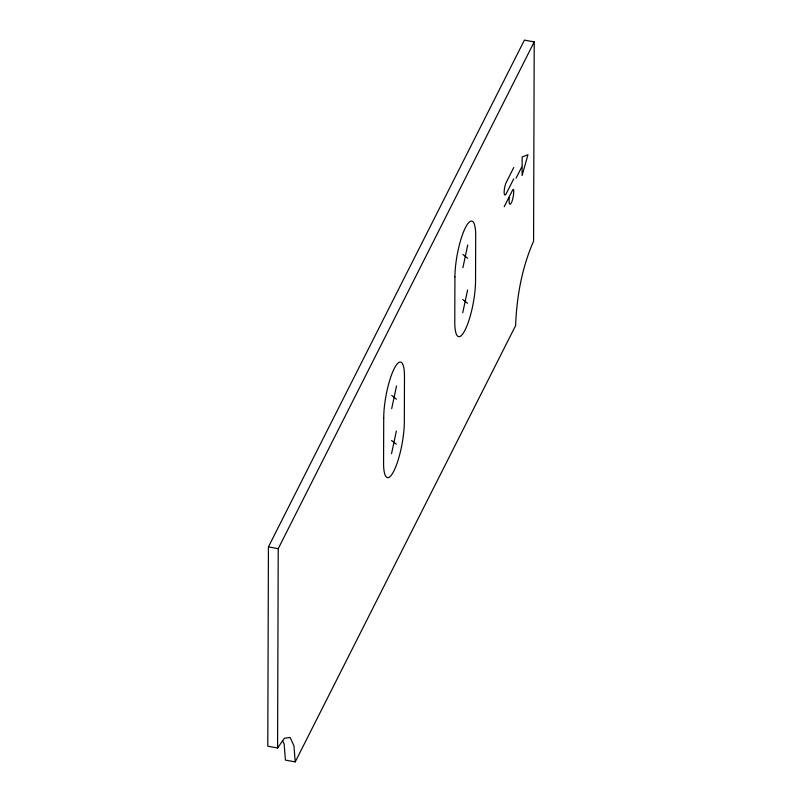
<?xml version="1.0" encoding="UTF-8"?>
<svg xmlns="http://www.w3.org/2000/svg" width="802" height="802" viewBox="0 0 802 802"><rect width="100%" height="100%" fill="white"/><g stroke="black" fill="none" stroke-linecap="round" stroke-linejoin="round"><path stroke-width="1.2" d="M295.226 761.9L515.616 325.602C516.709 296.75 521.871 267.748 533.571 241.222L534.212 41.904L524.418 40.1L268.429 546.884L267.788 746.211L277.582 748.005L284.379 738.261L290.123 737.479L293.933 745.78L295.226 761.9L285.432 760.096L284.129 743.975L282.705 740.868M277.582 748.005L278.224 548.678L534.212 41.904M509.12 197.653L509.11 201.031A7.89 1.815 -79.6 0 0 511.375 202.816A7.89 1.815 -79.6 0 0 513.691 191.969L513.691 191.006A3.84 0.882 -79.6 0 0 512.588 190.144L504.207 206.736M522.142 165.573L522.162 156.951L527.957 154.706L522.102 175.508L522.132 166.225L516.087 178.194M391.677 408.679L396.519 385.962M391.536 453.721L396.368 431.005M462.894 267.708L467.726 244.991M462.744 312.75L467.576 290.033M513.761 167.508L506.222 182.445A7.078 1.634 -79.6 0 0 504.147 192.169A7.078 1.634 -79.6 0 0 506.182 193.773L513.731 178.836M268.429 546.884L278.224 548.678M462.934 254.485L467.686 258.224M462.784 299.527L467.536 303.266M391.727 395.446L396.479 399.195M391.577 440.488L396.328 444.228M383.717 417.882L383.567 462.914A35.829 8.251 -79.6 0 0 393.862 471.025A35.829 8.251 -79.6 0 0 404.338 421.802L404.479 376.76A35.829 8.251 -79.6 0 0 394.193 368.659A35.829 8.251 -79.6 0 0 383.717 417.882M454.924 276.911L454.774 321.953A35.829 8.251 -79.6 0 0 465.07 330.053A35.829 8.251 -79.6 0 0 475.546 280.83L475.696 235.798A35.829 8.251 -79.6 0 0 465.401 227.688A35.829 8.251 -79.6 0 0 454.924 276.911"/></g></svg>
